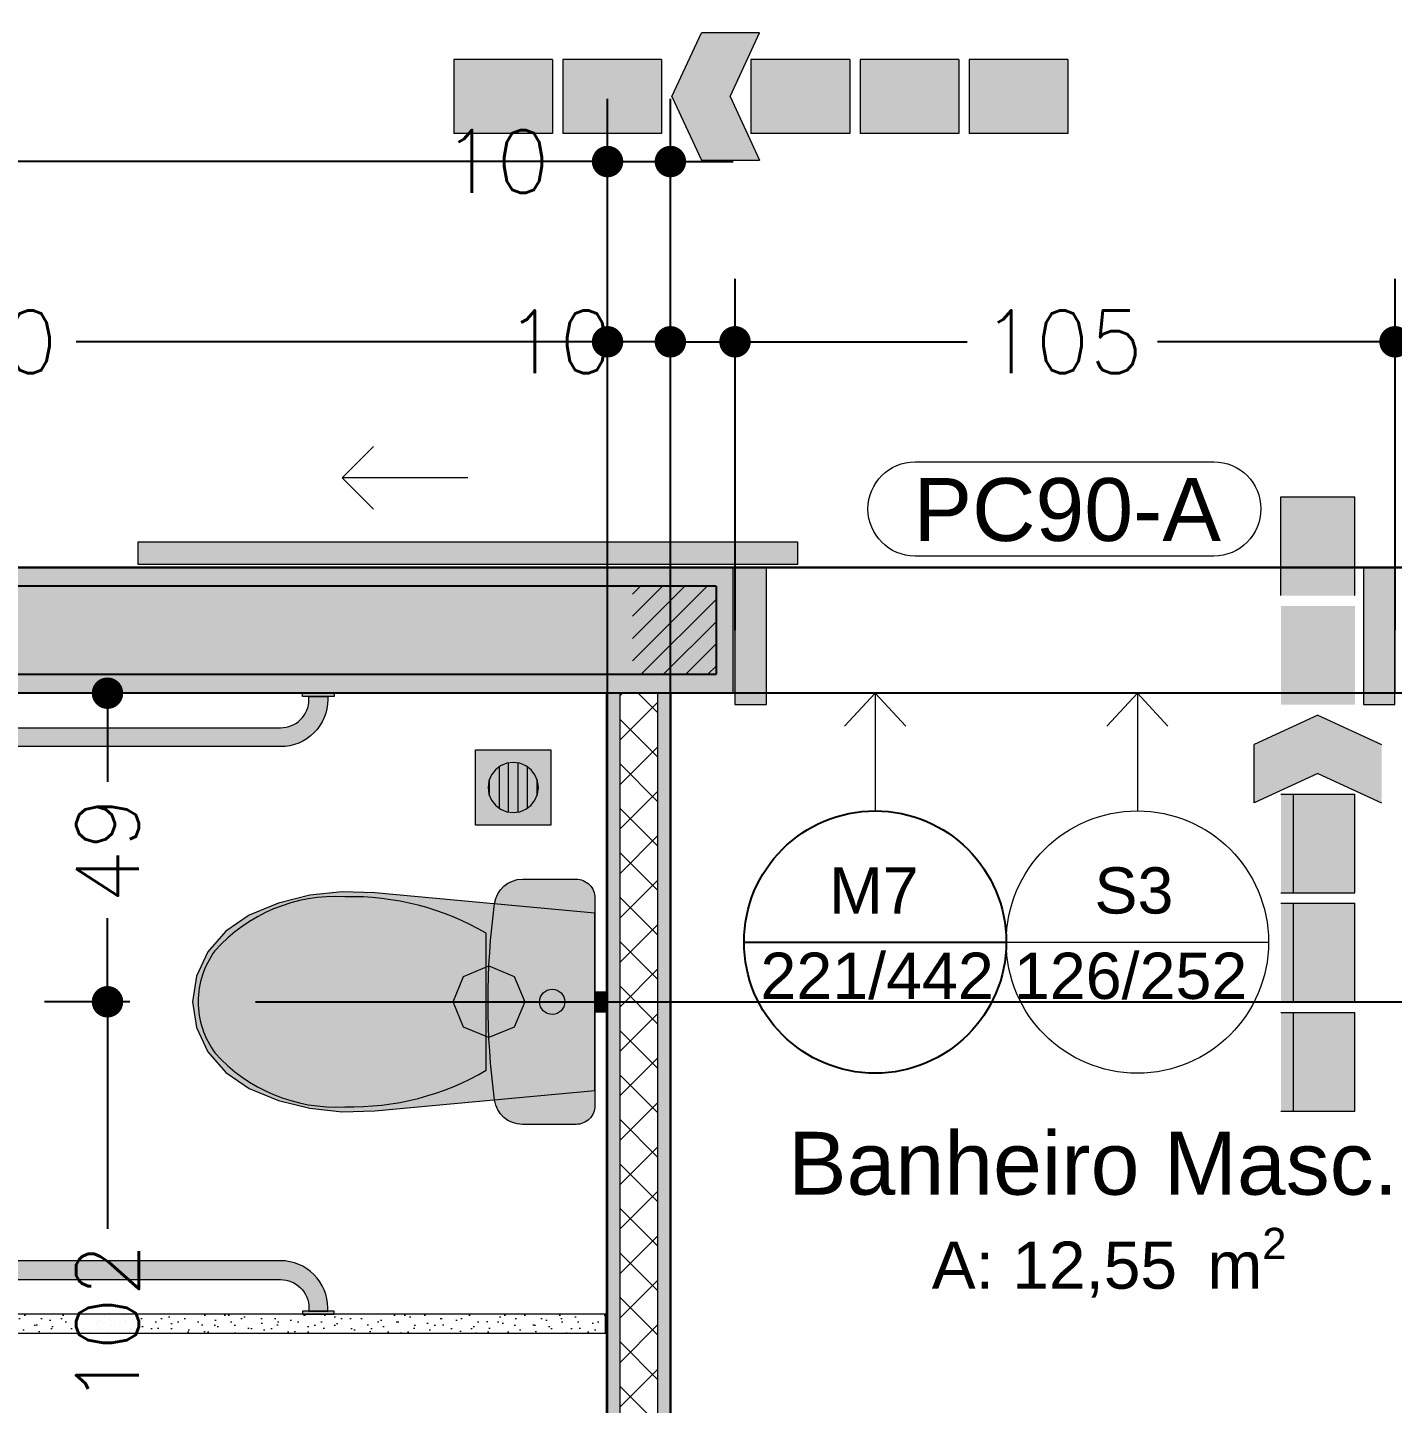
# Model space of a CAD drawing. Header units: metres. Extents: x -1783 to 21505, y -57 to 13660.
# Drawn here: x 13751.7 to 13968.9, y 10703.2 to 10922.1 of the extents above; entities that cross this region are included whole.
import ezdxf

# ---------------------------------------------------------------- set-up
doc = ezdxf.new("R2010")
doc.units = ezdxf.units.M
doc.header["$MEASUREMENT"] = 0
for name, color, linetype, lineweight in [('Bombeiro', 1, 'Continuous', 0), ('Concreto moldado in loco_Pilares.IFC Model_Caneta_No__241', 7, 'Continuous', 13), ('Concreto moldado in loco_Pilares.IFC Model_Caneta_No__4', 7, 'Continuous', 20), ('LOUCAS-METAIS.ARQ_Caneta_No__96', 252, 'Continuous', 0), ('Marcadores de Porta Archicad_Caneta_No__241', 7, 'Continuous', 13), ('Marcadores de Porta Archicad_Caneta_No__7', 7, 'Continuous', 13), ('PAREDE CONSTRUIR_Caneta_No__241', 7, 'Continuous', 13), ('PAREDE CONSTRUIR_Caneta_No__3', 7, 'Continuous', 25), ('PAREDE CONSTRUIR_Caneta_No__83', 84, 'Continuous', 0), ('PAREDE.ARQ_Caneta_No__1', 7, 'Continuous', 35), ('PAREDE.ARQ_Caneta_No__241', 7, 'Continuous', 13), ('Portas Archicad_Caneta_No__241', 7, 'Continuous', 13), ('Portas Archicad_Caneta_No__98', 7, 'Continuous', 0), ('RALO_Caneta_No__96', 252, 'Continuous', 0), ('Selos de Zona Archicad_Caneta_No__11', 7, 'Continuous', 5)]:
    doc.layers.add(name, color=color, linetype=linetype, lineweight=lineweight)
for name, color, linetype in [('colorida chamar atenção', 10, 'Continuous'), ('Concreto moldado in loco_Pilares.IFC Model', 7, 'Continuous'), ('cotas', 7, 'Continuous'), ('COTAS EXECUTIVO.EXEC', 7, 'Continuous'), ('Marcadores de Porta Archicad', 7, 'Continuous'), ('PAREDE CONSTRUIR', 7, 'Continuous'), ('Portas Archicad', 7, 'Continuous'), ('ZONA', 7, 'Continuous')]:
    doc.layers.add(name, color=color, linetype=linetype)
for name, color, linetype, lineweight, true_color in [('LOUCAS-METAIS.ARQ_Caneta_No__13', 7, 'Continuous', 0, 0xaaaaaa), ('LOUCAS-METAIS.ARQ_Caneta_No__18', 7, 'Continuous', 0, 0xdfdfdf), ('PAREDE.ARQ_Caneta_No__97', 7, 'Continuous', 5, 0x6b6b6b), ('Portas Archicad_Caneta_No__97', 7, 'Continuous', 5, 0x6b6b6b), ('RALO_Caneta_No__19', 7, 'Continuous', 0, 0xe9e9e9)]:
    doc.layers.add(name, color=color, linetype=linetype, lineweight=lineweight, true_color=true_color)
doc.styles.add('ARIAL', font='arial.ttf', dxfattribs={"height": 0.15})
doc.styles.add('GENERATED_STYLE_1', font='arial.ttf')
doc.styles.add('R80', font='romans.shx', dxfattribs={"height": 10})
doc.dimstyles.new('1-50', dxfattribs={"dimtxt": 10, "dimasz": 5, "dimexe": 10, "dimexo": 10, "dimgap": 3, "dimtad": 1, "dimdec": 1, "dimrnd": 1, "dimdsep": 46, "dimtxsty": 'R80', "dimblk": 'DOT', "dimcen": 0, "dimclrd": 252, "dimclre": 252, "dimclrt": 252, "dimadec": 0, "dimazin": 0, "dimtfac": 1, "dimtdec": 1, "dimtix": 1, "dimtmove": 2, "dimatfit": 3, "dimldrblk": 'DOT', "dimfxl": 1, "dimtolj": 1, "dimarcsym": 0})

# ---------------------------------------------------------------- blocks, each defined once
blk = doc.blocks.new('_Dot')
at = {"color": 0, "linetype": 'ByBlock', "lineweight": -2}
blk.add_line((-0.5, 0), (-1, 0), dxfattribs=at)
at = {"color": 0, "linetype": 'ByBlock', "const_width": 0.5}
blk.add_lwpolyline([(-0.25, 0, 1), (0.25, 0, 1)], format="xyb", close=True, dxfattribs=at)
blk = doc.blocks.new('*D7166')
at = {"layer": 'COTAS EXECUTIVO.EXEC', "color": 252, "lineweight": -2, "transparency": 16777216}
for p, q in [((13768.01, 10767.13), (13754.46, 10767.13)), ((13764.46, 10762.13), (13764.46, 10731.03)), ((13764.46, 10670.44), (13764.46, 10700.74)), ((13783.44, 10665.44), (13754.46, 10665.44))]:
    blk.add_line(p, q, dxfattribs=at)
at = {"layer": 'COTAS EXECUTIVO.EXEC', "color": 252, "lineweight": -2, "transparency": 16777216, "xscale": 5, "yscale": 5, "zscale": 5}
for p, rotation in [((13764.46, 10767.13), 90), ((13764.46, 10665.44), 270)]:
    blk.add_blockref('_Dot', p, dxfattribs=dict(at, rotation=rotation))
at = {"layer": 'COTAS EXECUTIVO.EXEC', "color": 252, "transparency": 16777216, "insert": (13764.46, 10715.88), "char_height": 10, "attachment_point": 5, "rotation": 90, "style": 'R80'}
blk.add_mtext('\\A1;102', dxfattribs=at)
blk = doc.blocks.new('*D7167')
at = {"layer": 'COTAS EXECUTIVO.EXEC', "color": 252, "lineweight": -2, "transparency": 16777216}
for p, q in [((14073.86, 10816.21), (13754.46, 10816.21)), ((13764.46, 10811.21), (13764.46, 10802.13)), ((13764.46, 10772.13), (13764.46, 10780.41)), ((13768.01, 10767.13), (13754.46, 10767.13))]:
    blk.add_line(p, q, dxfattribs=at)
at = {"layer": 'COTAS EXECUTIVO.EXEC', "color": 252, "lineweight": -2, "transparency": 16777216, "xscale": 5, "yscale": 5, "zscale": 5}
for p, rotation in [((13764.46, 10816.21), 90), ((13764.46, 10767.13), 270)]:
    blk.add_blockref('_Dot', p, dxfattribs=dict(at, rotation=rotation))
at = {"layer": 'COTAS EXECUTIVO.EXEC', "color": 252, "transparency": 16777216, "insert": (13764.46, 10791.27), "char_height": 10, "attachment_point": 5, "rotation": 90, "style": 'R80'}
blk.add_mtext('\\A1;49', dxfattribs=at)
blk = doc.blocks.new('*D7171')
at = {"layer": 'COTAS EXECUTIVO.EXEC', "color": 252, "lineweight": -2, "transparency": 16777216}
for p, q in [((13788.01, 10767.13), (14097.6, 10767.13)), ((14087.6, 10762.13), (14087.6, 10731.03)), ((14087.6, 10670.44), (14087.6, 10700.74)), ((13803.44, 10665.44), (14097.6, 10665.44))]:
    blk.add_line(p, q, dxfattribs=at)
at = {"layer": 'COTAS EXECUTIVO.EXEC', "color": 252, "lineweight": -2, "transparency": 16777216, "xscale": 5, "yscale": 5, "zscale": 5}
for p, rotation in [((14087.6, 10767.13), 90), ((14087.6, 10665.44), 270)]:
    blk.add_blockref('_Dot', p, dxfattribs=dict(at, rotation=rotation))
at = {"layer": 'COTAS EXECUTIVO.EXEC', "color": 252, "transparency": 16777216, "insert": (14087.6, 10715.88), "char_height": 10, "attachment_point": 5, "rotation": 90, "style": 'R80'}
blk.add_mtext('\\A1;102', dxfattribs=at)
blk = doc.blocks.new('*D7172')
at = {"layer": 'COTAS EXECUTIVO.EXEC', "color": 252, "lineweight": -2, "transparency": 16777216}
for p, q in [((14093.86, 10816.21), (14097.6, 10816.21)), ((14087.6, 10811.21), (14087.6, 10802.13)), ((14087.6, 10772.13), (14087.6, 10780.41)), ((13788.01, 10767.13), (14097.6, 10767.13))]:
    blk.add_line(p, q, dxfattribs=at)
at = {"layer": 'COTAS EXECUTIVO.EXEC', "color": 252, "lineweight": -2, "transparency": 16777216, "xscale": 5, "yscale": 5, "zscale": 5}
for p, rotation in [((14087.6, 10816.21), 90), ((14087.6, 10767.13), 270)]:
    blk.add_blockref('_Dot', p, dxfattribs=dict(at, rotation=rotation))
at = {"layer": 'COTAS EXECUTIVO.EXEC', "color": 252, "transparency": 16777216, "insert": (14087.6, 10791.27), "char_height": 10, "attachment_point": 5, "rotation": 90, "style": 'R80'}
blk.add_mtext('\\A1;49', dxfattribs=at)
blk = doc.blocks.new('*D7205')
at = {"layer": 'COTAS EXECUTIVO.EXEC', "color": 252, "lineweight": -2, "transparency": 16777216}
for p, q in [((14073.86, 10816.21), (13105.31, 10816.21)), ((13115.31, 10811.21), (13115.31, 10615.82)), ((13115.31, 10416.21), (13115.31, 10584.11)), ((13538.84, 10411.21), (13105.31, 10411.21))]:
    blk.add_line(p, q, dxfattribs=at)
at = {"layer": 'COTAS EXECUTIVO.EXEC', "color": 252, "lineweight": -2, "transparency": 16777216, "xscale": 5, "yscale": 5, "zscale": 5}
for p, rotation in [((13115.31, 10816.21), 90), ((13115.31, 10411.21), 270)]:
    blk.add_blockref('_Dot', p, dxfattribs=dict(at, rotation=rotation))
at = {"layer": 'COTAS EXECUTIVO.EXEC', "color": 252, "transparency": 16777216, "insert": (13115.31, 10599.97), "char_height": 10, "attachment_point": 5, "rotation": 90, "style": 'R80'}
blk.add_mtext('\\A1;405', dxfattribs=at)
blk = doc.blocks.new('*D7206')
at = {"layer": 'COTAS EXECUTIVO.EXEC', "color": 252, "lineweight": -2, "transparency": 16777216}
for p, q in [((14083.86, 10836.21), (13105.48, 10836.21)), ((13115.48, 10821.21), (13115.48, 10831.21)), ((14073.86, 10816.21), (13105.48, 10816.21))]:
    blk.add_line(p, q, dxfattribs=at)
at = {"layer": 'COTAS EXECUTIVO.EXEC', "color": 252, "lineweight": -2, "transparency": 16777216, "xscale": 5, "yscale": 5, "zscale": 5}
for p, rotation in [((13115.48, 10836.21), 90), ((13115.48, 10816.21), 270)]:
    blk.add_blockref('_Dot', p, dxfattribs=dict(at, rotation=rotation))
at = {"layer": 'COTAS EXECUTIVO.EXEC', "color": 252, "transparency": 16777216, "insert": (13115.31, 10801.22), "char_height": 10, "attachment_point": 5, "rotation": 90, "style": 'R80'}
blk.add_mtext('\\A1;20', dxfattribs=at)
blk = doc.blocks.new('*D7207')
at = {"layer": 'COTAS EXECUTIVO.EXEC', "color": 252, "lineweight": -2, "transparency": 16777216}
for p, q in [((14083.86, 10986.11), (13105.31, 10986.11)), ((13115.31, 10981.11), (13115.31, 10912.56)), ((13115.31, 10841.21), (13115.31, 10882.27)), ((14083.86, 10836.21), (13105.31, 10836.21))]:
    blk.add_line(p, q, dxfattribs=at)
at = {"layer": 'COTAS EXECUTIVO.EXEC', "color": 252, "lineweight": -2, "transparency": 16777216, "xscale": 5, "yscale": 5, "zscale": 5}
for p, rotation in [((13115.31, 10986.11), 90), ((13115.31, 10836.21), 270)]:
    blk.add_blockref('_Dot', p, dxfattribs=dict(at, rotation=rotation))
at = {"layer": 'COTAS EXECUTIVO.EXEC', "color": 252, "transparency": 16777216, "insert": (13115.31, 10897.42), "char_height": 10, "attachment_point": 5, "rotation": 90, "style": 'R80'}
blk.add_mtext('\\A1;150', dxfattribs=at)
blk = doc.blocks.new('*D7317')
at = {"layer": 'COTAS EXECUTIVO.EXEC', "color": 252, "lineweight": -2, "transparency": 16777216}
for p, q in [((14093.86, 10816.21), (14275.71, 10816.21)), ((14265.71, 10811.21), (14265.71, 10615.82)), ((14265.71, 10416.21), (14265.71, 10584.11)), ((13558.84, 10411.21), (14275.71, 10411.21))]:
    blk.add_line(p, q, dxfattribs=at)
at = {"layer": 'COTAS EXECUTIVO.EXEC', "color": 252, "lineweight": -2, "transparency": 16777216, "xscale": 5, "yscale": 5, "zscale": 5}
for p, rotation in [((14265.71, 10816.21), 90), ((14265.71, 10411.21), 270)]:
    blk.add_blockref('_Dot', p, dxfattribs=dict(at, rotation=rotation))
at = {"layer": 'COTAS EXECUTIVO.EXEC', "color": 252, "transparency": 16777216, "insert": (14265.71, 10599.97), "char_height": 10, "attachment_point": 5, "rotation": 90, "style": 'R80'}
blk.add_mtext('\\A1;405', dxfattribs=at)
blk = doc.blocks.new('*D7393')
at = {"layer": 'COTAS EXECUTIVO.EXEC', "color": 252, "lineweight": -2, "transparency": 16777216}
for p, q in [((13644.08, 10826.21), (13644.08, 10882.1)), ((13844.01, 10623.71), (13844.01, 10882.1)), ((13649.08, 10872.1), (13727.79, 10872.1)), ((13839.01, 10872.1), (13759.5, 10872.1))]:
    blk.add_line(p, q, dxfattribs=at)
at = {"layer": 'COTAS EXECUTIVO.EXEC', "color": 252, "lineweight": -2, "transparency": 16777216, "xscale": 5, "yscale": 5, "zscale": 5, "rotation": 180}
blk.add_blockref('_Dot', (13644.08, 10872.1), dxfattribs=at)
at = {"layer": 'COTAS EXECUTIVO.EXEC', "color": 252, "lineweight": -2, "transparency": 16777216, "xscale": 5, "yscale": 5, "zscale": 5}
blk.add_blockref('_Dot', (13844.01, 10872.1), dxfattribs=at)
at = {"layer": 'COTAS EXECUTIVO.EXEC', "color": 252, "transparency": 16777216, "insert": (13743.64, 10872.1), "char_height": 10, "attachment_point": 5, "style": 'R80'}
blk.add_mtext('\\A1;200', dxfattribs=at)
blk = doc.blocks.new('*D7506')
at = {"layer": 'COTAS EXECUTIVO.EXEC', "color": 252, "lineweight": -2, "transparency": 16777216}
for p, q in [((13854.01, 10826.21), (13854.01, 10882.1)), ((13864.29, 10826.21), (13864.29, 10882.1)), ((13849.01, 10872.1), (13844.01, 10872.1)), ((13854.01, 10872.1), (13864.29, 10872.1)), ((13869.29, 10872.1), (13874.29, 10872.1))]:
    blk.add_line(p, q, dxfattribs=at)
at = {"layer": 'COTAS EXECUTIVO.EXEC', "color": 252, "lineweight": -2, "transparency": 16777216, "xscale": 5, "yscale": 5, "zscale": 5}
blk.add_blockref('_Dot', (13854.01, 10872.1), dxfattribs=at)
at = {"layer": 'COTAS EXECUTIVO.EXEC', "color": 252, "lineweight": -2, "transparency": 16777216, "xscale": 5, "yscale": 5, "zscale": 5, "rotation": 180}
blk.add_blockref('_Dot', (13864.29, 10872.1), dxfattribs=at)
at = {"layer": 'COTAS EXECUTIVO.EXEC', "color": 252, "transparency": 16777216, "insert": (13836.29, 10872.1), "char_height": 10, "attachment_point": 5, "style": 'R80'}
blk.add_mtext('\\A1;10', dxfattribs=at)
blk = doc.blocks.new('*D7507')
at = {"layer": 'COTAS EXECUTIVO.EXEC', "color": 252, "lineweight": -2, "transparency": 16777216}
for p, q in [((13864.29, 10826.21), (13864.29, 10882.1)), ((13969.29, 10826.21), (13969.29, 10882.1)), ((13869.29, 10872.1), (13901.24, 10872.1)), ((13964.29, 10872.1), (13931.53, 10872.1))]:
    blk.add_line(p, q, dxfattribs=at)
at = {"layer": 'COTAS EXECUTIVO.EXEC', "color": 252, "lineweight": -2, "transparency": 16777216, "xscale": 5, "yscale": 5, "zscale": 5, "rotation": 180}
blk.add_blockref('_Dot', (13864.29, 10872.1), dxfattribs=at)
at = {"layer": 'COTAS EXECUTIVO.EXEC', "color": 252, "lineweight": -2, "transparency": 16777216, "xscale": 5, "yscale": 5, "zscale": 5}
blk.add_blockref('_Dot', (13969.29, 10872.1), dxfattribs=at)
at = {"layer": 'COTAS EXECUTIVO.EXEC', "color": 252, "transparency": 16777216, "insert": (13916.39, 10872.1), "char_height": 10, "attachment_point": 5, "style": 'R80'}
blk.add_mtext('\\A1;105', dxfattribs=at)
blk = doc.blocks.new('*D7508')
at = {"layer": 'COTAS EXECUTIVO.EXEC', "color": 252, "lineweight": -2, "transparency": 16777216}
for p, q in [((13969.29, 10826.21), (13969.29, 10882.1)), ((14008.88, 10846.16), (14008.88, 10882.1)), ((13974.29, 10872.1), (13977.59, 10872.1)), ((14003.88, 10872.1), (13999.78, 10872.1))]:
    blk.add_line(p, q, dxfattribs=at)
at = {"layer": 'COTAS EXECUTIVO.EXEC', "color": 252, "lineweight": -2, "transparency": 16777216, "xscale": 5, "yscale": 5, "zscale": 5, "rotation": 180}
blk.add_blockref('_Dot', (13969.29, 10872.1), dxfattribs=at)
at = {"layer": 'COTAS EXECUTIVO.EXEC', "color": 252, "lineweight": -2, "transparency": 16777216, "xscale": 5, "yscale": 5, "zscale": 5}
blk.add_blockref('_Dot', (14008.88, 10872.1), dxfattribs=at)
at = {"layer": 'COTAS EXECUTIVO.EXEC', "color": 252, "transparency": 16777216, "insert": (13988.68, 10872.1), "char_height": 10, "attachment_point": 5, "style": 'R80'}
blk.add_mtext('\\A1;40', dxfattribs=at)
blk = doc.blocks.new('*D7514')
at = {"layer": 'COTAS EXECUTIVO.EXEC', "color": 252, "lineweight": -2, "transparency": 16777216}
for p, q in [((13534.08, 10623.71), (13534.08, 10910.77)), ((13844.01, 10623.71), (13844.01, 10910.77)), ((13539.08, 10900.77), (13659.44, 10900.77)), ((13839.01, 10900.77), (13691.15, 10900.77))]:
    blk.add_line(p, q, dxfattribs=at)
at = {"layer": 'COTAS EXECUTIVO.EXEC', "color": 252, "lineweight": -2, "transparency": 16777216, "xscale": 5, "yscale": 5, "zscale": 5, "rotation": 180}
blk.add_blockref('_Dot', (13534.08, 10900.77), dxfattribs=at)
at = {"layer": 'COTAS EXECUTIVO.EXEC', "color": 252, "lineweight": -2, "transparency": 16777216, "xscale": 5, "yscale": 5, "zscale": 5}
blk.add_blockref('_Dot', (13844.01, 10900.77), dxfattribs=at)
at = {"layer": 'COTAS EXECUTIVO.EXEC', "color": 252, "transparency": 16777216, "insert": (13675.3, 10900.77), "char_height": 10, "attachment_point": 5, "style": 'R80'}
blk.add_mtext('\\A1;310', dxfattribs=at)
blk = doc.blocks.new('*D7515')
at = {"layer": 'COTAS EXECUTIVO.EXEC', "color": 252, "lineweight": -2, "transparency": 16777216}
for p, q in [((13844.01, 10623.71), (13844.01, 10910.77)), ((13854.01, 10623.71), (13854.01, 10910.77)), ((13839.01, 10900.77), (13834.01, 10900.77)), ((13844.01, 10900.77), (13854.01, 10900.77)), ((13859.01, 10900.77), (13864.01, 10900.77))]:
    blk.add_line(p, q, dxfattribs=at)
at = {"layer": 'COTAS EXECUTIVO.EXEC', "color": 252, "lineweight": -2, "transparency": 16777216, "xscale": 5, "yscale": 5, "zscale": 5}
blk.add_blockref('_Dot', (13844.01, 10900.77), dxfattribs=at)
at = {"layer": 'COTAS EXECUTIVO.EXEC', "color": 252, "lineweight": -2, "transparency": 16777216, "xscale": 5, "yscale": 5, "zscale": 5, "rotation": 180}
blk.add_blockref('_Dot', (13854.01, 10900.77), dxfattribs=at)
at = {"layer": 'COTAS EXECUTIVO.EXEC', "color": 252, "transparency": 16777216, "insert": (13826.29, 10900.77), "char_height": 10, "attachment_point": 5, "style": 'R80'}
blk.add_mtext('\\A1;10', dxfattribs=at)
blk = doc.blocks.new('PLACA M7')
at = {"layer": 'colorida chamar atenção'}
blk.add_line((-25240.17, -8600.48), (-25198.45, -8600.48), dxfattribs=at)
blk.add_circle((-25219.31, -8600.48), 20.86, dxfattribs=at)
at = {"layer": 'colorida chamar atenção', "style": 'ARIAL'}
for s, p in [('  M7', (-25232.35, -8595.95)), ('221/442', (-25237.55, -8609.52))]:
    blk.add_text(s, height=7.352, dxfattribs=at).set_placement(p)
blk = doc.blocks.new('Banheiro Masc._9_1_6', base_point=(-46.6144, -53.362))
at = {"layer": 'Selos de Zona Archicad_Caneta_No__11', "color": 7, "lineweight": 5, "attachment_point": 2, "style": 'GENERATED_STYLE_1'}
for s, insert, char_height in [('\\A1;\\pt0,0.55;Banheiro Masc.{\\H0.66x;\\S^  ;\\S^  ;}', (-46.6144, -53.2482), 0.1), ('\\A1;\\pt0,0.55;A: 12,55{\\H0.66x;\\S^  ;} m{\\H0.66x;\\S2^  ;}', (-46.6144, -53.4009), 0.075)]:
    blk.add_mtext(s, dxfattribs=dict(at, insert=insert, char_height=char_height))
blk = doc.blocks.new('Exterior Sliding Door 26_2')
at = {"layer": 'Portas Archicad', "linetype": 'Continuous', "lineweight": 0, "true_color": 0xffffff}
for points in [[(0.425, 0.04), (0.425, 0.005), (1.475, 0.005), (1.475, 0.04)], [(-0.475, 0), (-0.525, 0), (-0.525, -0.2), (-0.475, -0.2)], [(0.525, 0), (0.475, 0), (0.475, -0.2), (0.525, -0.2)], [(-0.475, -0.218), (-0.475, -0.2), (-0.525, -0.2), (-0.525, -0.218)], [(0.475, -0.2), (0.475, -0.218), (0.525, -0.218), (0.525, -0.2)]]:
    blk.add_hatch(color=7, dxfattribs=at).paths.add_polyline_path(points)
at = {"layer": 'Portas Archicad_Caneta_No__241', "color": 7, "linetype": 'Continuous', "lineweight": 13}
for p, q in [((-0.525, 0), (-0.525, -0.03)), ((-0.525, 0), (-0.525, -0.03)), ((-0.525, 0), (-0.525, -0.03)), ((-0.525, 0), (-0.525, -0.03)), ((0.525, 0), (0.525, -0.03)), ((0.525, 0), (0.525, -0.03)), ((0.525, 0), (0.525, -0.03)), ((0.525, 0), (0.525, -0.03)), ((-0.525, -0.03), (-0.525, -0.17)), ((-0.525, -0.03), (-0.525, -0.17)), ((-0.525, -0.03), (-0.525, -0.17)), ((-0.525, -0.03), (-0.525, -0.17)), ((0.525, -0.03), (0.525, -0.17)), ((0.525, -0.03), (0.525, -0.17)), ((0.525, -0.03), (0.525, -0.17)), ((0.525, -0.03), (0.525, -0.17)), ((-0.525, -0.17), (-0.525, -0.2)), ((-0.525, -0.17), (-0.525, -0.2)), ((0.525, -0.17), (0.525, -0.2)), ((0.525, -0.17), (0.525, -0.2))]:
    blk.add_line(p, q, dxfattribs=at)
at = {"layer": 'Portas Archicad_Caneta_No__97', "color": 251, "linetype": 'Continuous', "lineweight": 5, "true_color": 0x6b6b6b}
for p, q in [((1.15, 0.1425), (1.1, 0.1925)), ((0.95, 0.1425), (1.15, 0.1425)), ((1.15, 0.1425), (1.1, 0.0925)), ((-0.525, 0), (0.525, 0)), ((-0.525, -0.2), (0.525, -0.2))]:
    blk.add_line(p, q, dxfattribs=at)
at = {"layer": 'Portas Archicad_Caneta_No__98', "color": 7, "linetype": 'Continuous', "lineweight": 0}
for p, q in [((0.425, 0.04), (1.475, 0.04)), ((0.425, 0.005), (0.425, 0.04)), ((1.475, 0.04), (1.475, 0.005)), ((-0.525, -0.2), (-0.525, 0)), ((-0.525, 0), (-0.475, 0)), ((-0.475, 0), (-0.475, -0.2)), ((1.475, 0.005), (0.425, 0.005)), ((0.475, -0.2), (0.475, 0)), ((0.475, 0), (0.525, 0)), ((0.525, 0), (0.525, -0.2)), ((-0.475, -0.2), (-0.525, -0.2)), ((-0.525, -0.218), (-0.525, -0.2)), ((-0.525, -0.2), (-0.475, -0.2)), ((-0.475, -0.218), (-0.525, -0.218)), ((-0.475, -0.2), (-0.475, -0.218)), ((0.525, -0.2), (0.475, -0.2)), ((0.475, -0.2), (0.525, -0.2)), ((0.475, -0.218), (0.475, -0.2)), ((0.525, -0.218), (0.475, -0.218)), ((0.525, -0.2), (0.525, -0.218))]:
    blk.add_line(p, q, dxfattribs=at)
blk = doc.blocks.new('WC Disabled 26')
at = {"layer": 'LOUCAS-METAIS.ARQ_Caneta_No__18', "linetype": 'Continuous', "lineweight": 0, "true_color": 0xdfdfdf}
for points in [[(-0.0113, -0.02), (0, -0.02), (0, 0), (-0.0113, 0)], [(0, -0.02), (0.0113, -0.02), (0.0113, 0), (0, 0)], [(0.0113, -0.02), (0.016, -0.02), (0.016, 0), (0.0113, 0)], [(0.165, -0.02), (-0.165, -0.02, 0.414214), (-0.195, -0.05), (-0.195, -0.1354, 0.375967), (-0.1562, -0.1797, 0.066259), (0.1562, -0.1797, 0.375967), (0.195, -0.1354), (0.195, -0.05, 0.414214)], [(-0.1694, -0.4734), (-0.157, -0.5232), (-0.138, -0.5701), (-0.1124, -0.6073), (-0.0794, -0.6358), (-0.041, -0.6538), (0, -0.66), (0.041, -0.6538), (0.0794, -0.6358), (0.1124, -0.6073), (0.138, -0.5701), (0.157, -0.5232), (0.1694, -0.4734), (0.1749, -0.4221), (0.1733, -0.3704), (0.141, -0.02), (-0.141, -0.02), (-0.1733, -0.3704), (-0.1749, -0.4221)], [(-0.016, -0.02), (-0.0113, -0.02), (-0.0113, 0), (-0.016, 0)]]:
    blk.add_hatch(color=254, dxfattribs=at).paths.add_polyline_path(points)
at = {"layer": 'LOUCAS-METAIS.ARQ_Caneta_No__13', "color": 253, "linetype": 'Continuous', "lineweight": 0, "true_color": 0xaaaaaa}
for p, q in [((-0.0113, 0), (0, 0)), ((0, 0), (0.0113, 0)), ((0.0113, 0), (0.016, 0)), ((0.016, -0.02), (0.016, 0)), ((-0.016, 0), (-0.0113, 0)), ((-0.016, -0.02), (-0.016, 0)), ((-0.016, -0.02), (-0.0113, -0.02)), ((-0.0113, -0.02), (0, -0.02)), ((0, -0.02), (0.0113, -0.02)), ((0.0113, -0.02), (0.016, -0.02)), ((-0.057, -0.1887), (-0.0403, -0.1484)), ((-0.0403, -0.1484), (0, -0.1317)), ((0, -0.1317), (0.0403, -0.1484)), ((0.0403, -0.1484), (0.057, -0.1887)), ((0, -0.193), (-0.1089, -0.193)), ((-0.0403, -0.229), (-0.057, -0.1887)), ((0.1089, -0.193), (0, -0.193)), ((0.057, -0.1887), (0.0403, -0.229)), ((0, -0.2457), (-0.0403, -0.229)), ((0.0403, -0.229), (0, -0.2457))]:
    blk.add_line(p, q, dxfattribs=at)
at = {"layer": 'LOUCAS-METAIS.ARQ_Caneta_No__13', "color": 253, "linetype": 'Continuous', "lineweight": 0, "true_color": 0xaaaaaa, "flags": 128}
blk.add_lwpolyline([(0.165, -0.02, -0.414214), (0.195, -0.05), (0.195, -0.1354, -0.375967), (0.1562, -0.1797, -0.066259), (-0.1562, -0.1797, -0.375967), (-0.195, -0.1354), (-0.195, -0.05, -0.414214), (-0.165, -0.02)], format="xyb", close=True, dxfattribs=at)
blk.add_lwpolyline([(-0.1694, -0.4734), (-0.157, -0.5232), (-0.138, -0.5701), (-0.1124, -0.6073), (-0.0794, -0.6358), (-0.041, -0.6538), (0, -0.66), (0.041, -0.6538), (0.0794, -0.6358), (0.1124, -0.6073), (0.138, -0.5701), (0.157, -0.5232), (0.1694, -0.4734), (0.1749, -0.4221), (0.1733, -0.3704), (0.141, -0.02), (-0.141, -0.02), (-0.1733, -0.3704), (-0.1749, -0.4221)], close=True, dxfattribs=at)
at = {"layer": 'LOUCAS-METAIS.ARQ_Caneta_No__13', "color": 253, "linetype": 'Continuous', "lineweight": 0, "true_color": 0xaaaaaa}
blk.add_circle((0, -0.088), 0.02, dxfattribs=at)
for centre, major_axis, start_param, end_param in [((0.2581, -0.4079), (0, 0.4255), 1.041392, 1.594412), ((-0.2581, -0.4079), (0, 0.4255), 4.688771, 5.241791), ((0.0895, -0.4323), (0, 0.2571), 1.515065, 2.415654), ((-0.0895, -0.4323), (0, 0.2571), 3.867528, 4.768116), ((0.0008, -0.5128), (0, 0.1386), 2.509088, 3.135732), ((-0.0008, -0.5128), (0, 0.1386), 3.147454, 3.774097)]:
    blk.add_ellipse(centre, major_axis=major_axis, ratio=0.999377, start_param=start_param, end_param=end_param, dxfattribs=at)
blk = doc.blocks.new('Rectangular Floor Drain 26')
at = {"layer": 'RALO_Caneta_No__19', "linetype": 'Continuous', "lineweight": 0, "true_color": 0xe9e9e9}
h = blk.add_hatch(color=254, dxfattribs=at)
h.paths.add_polyline_path([(-0.06, 0.06), (-0.06, -0.06), (0.06, -0.06), (0.06, 0.06)])
h.paths.add_polyline_path([(0.04, 0), (0.0386, -0.0104), (0.0346, -0.02), (0.0283, -0.0283), (0.02, -0.0346), (0.0104, -0.0386), (0, -0.04), (-0.0104, -0.0386), (-0.02, -0.0346), (-0.0283, -0.0283), (-0.0346, -0.02), (-0.0386, -0.0104), (-0.04, 0), (-0.0386, 0.0104), (-0.0346, 0.02), (-0.0283, 0.0283), (-0.02, 0.0346), (-0.0104, 0.0386), (0, 0.04), (0.0104, 0.0386), (0.02, 0.0346), (0.0283, 0.0283), (0.0346, 0.02), (0.0386, 0.0104)], flags=0)
for points in [[(-0.0386, 0.0104), (-0.039, 0.0075), (0.039, 0.0075), (0.0386, 0.0104), (0.0346, 0.02), (0.0327, 0.0225), (-0.0327, 0.0225), (-0.0346, 0.02)], [(-0.0283, 0.0283), (-0.0327, 0.0225), (0.0327, 0.0225), (0.0283, 0.0283), (0.02, 0.0346), (0.0131, 0.0375), (-0.0131, 0.0375), (-0.02, 0.0346)], [(-0.0131, 0.0375), (0.0131, 0.0375), (0.0104, 0.0386), (0, 0.04), (-0.0104, 0.0386)], [(-0.039, 0.0075), (-0.04, 0), (-0.039, -0.0075), (0.039, -0.0075), (0.04, 0), (0.039, 0.0075)], [(-0.039, -0.0075), (-0.0386, -0.0104), (-0.0346, -0.02), (-0.0327, -0.0225), (0.0327, -0.0225), (0.0346, -0.02), (0.0386, -0.0104), (0.039, -0.0075)], [(-0.0327, -0.0225), (-0.0283, -0.0283), (-0.02, -0.0346), (-0.0131, -0.0375), (0.0131, -0.0375), (0.02, -0.0346), (0.0283, -0.0283), (0.0327, -0.0225)], [(0.0131, -0.0375), (-0.0131, -0.0375), (-0.0104, -0.0386), (0, -0.04), (0.0104, -0.0386)]]:
    blk.add_hatch(color=254, dxfattribs=at).paths.add_polyline_path(points)
at = {"layer": 'RALO_Caneta_No__96', "color": 252, "linetype": 'Continuous', "lineweight": 0}
for p, q in [((-0.06, 0.06), (-0.06, -0.06)), ((0.06, 0.06), (-0.06, 0.06)), ((0.06, -0.06), (0.06, 0.06)), ((-0.0346, 0.02), (-0.0283, 0.0283)), ((-0.0327, 0.0225), (0.0327, 0.0225)), ((-0.0283, 0.0283), (-0.02, 0.0346)), ((-0.02, 0.0346), (-0.0104, 0.0386)), ((0.0131, 0.0375), (-0.0131, 0.0375)), ((-0.0104, 0.0386), (0, 0.04)), ((0, 0.04), (0.0104, 0.0386)), ((0.0104, 0.0386), (0.02, 0.0346)), ((0.02, 0.0346), (0.0283, 0.0283)), ((0.0283, 0.0283), (0.0346, 0.02)), ((-0.04, 0), (-0.0386, 0.0104)), ((-0.0386, -0.0104), (-0.04, 0)), ((0.039, 0.0075), (-0.039, 0.0075)), ((-0.0386, 0.0104), (-0.0346, 0.02)), ((0.0346, 0.02), (0.0386, 0.0104)), ((0.0386, 0.0104), (0.04, 0)), ((0.04, 0), (0.0386, -0.0104)), ((-0.039, -0.0075), (0.039, -0.0075)), ((-0.0346, -0.02), (-0.0386, -0.0104)), ((-0.0283, -0.0283), (-0.0346, -0.02)), ((0.0346, -0.02), (0.0283, -0.0283)), ((0.0386, -0.0104), (0.0346, -0.02)), ((0.0327, -0.0225), (-0.0327, -0.0225)), ((-0.02, -0.0346), (-0.0283, -0.0283)), ((-0.0104, -0.0386), (-0.02, -0.0346)), ((-0.0131, -0.0375), (0.0131, -0.0375)), ((0, -0.04), (-0.0104, -0.0386)), ((0.0104, -0.0386), (0, -0.04)), ((0.02, -0.0346), (0.0104, -0.0386)), ((0.0283, -0.0283), (0.02, -0.0346)), ((-0.06, -0.06), (0.06, -0.06))]:
    blk.add_line(p, q, dxfattribs=at)
blk = doc.blocks.new('Grab Bar 26_4')
at = {"layer": 'LOUCAS-METAIS.ARQ_Caneta_No__18', "linetype": 'Continuous', "lineweight": 0, "true_color": 0xdfdfdf}
for points in [[(-0.375, 0), (-0.375, -0.005), (-0.325, -0.005), (-0.325, 0)], [(0.325, 0), (0.325, -0.005), (0.375, -0.005), (0.375, 0)], [(-0.365, -0.005), (-0.365, -0.01, 0.414214), (-0.29, -0.085), (0.29, -0.085, 0.414214), (0.365, -0.01), (0.365, -0.005), (0.335, -0.005), (0.335, -0.01, -0.414214), (0.29, -0.055), (-0.29, -0.055, -0.414214), (-0.335, -0.01), (-0.335, -0.005)]]:
    blk.add_hatch(color=254, dxfattribs=at).paths.add_polyline_path(points)
at = {"layer": 'LOUCAS-METAIS.ARQ_Caneta_No__96', "color": 252, "linetype": 'Continuous', "lineweight": 0, "flags": 128}
for points in [[(-0.375, 0), (-0.375, -0.005), (-0.325, -0.005), (-0.325, 0)], [(0.325, 0), (0.325, -0.005), (0.375, -0.005), (0.375, 0)]]:
    blk.add_lwpolyline(points, close=True, dxfattribs=at)
blk.add_lwpolyline([(-0.365, -0.005), (-0.365, -0.01, 0.414214), (-0.29, -0.085), (0.29, -0.085, 0.414214), (0.365, -0.01), (0.365, -0.005), (0.335, -0.005), (0.335, -0.01, -0.414214), (0.29, -0.055), (-0.29, -0.055, -0.414214), (-0.335, -0.01), (-0.335, -0.005)], format="xyb", close=True, dxfattribs=at)
blk = doc.blocks.new('D Marker 26_9')
at = {"layer": 'Marcadores de Porta Archicad_Caneta_No__241', "color": 7, "linetype": 'Continuous', "lineweight": 13, "flags": 128}
blk.add_lwpolyline([(0.2384, -0.3681), (-0.2366, -0.3681, -1), (-0.2366, -0.2181), (0.2384, -0.2181, -1)], format="xyb", close=True, dxfattribs=at)
at = {"layer": 'Marcadores de Porta Archicad_Caneta_No__7', "color": 7, "lineweight": 13, "insert": (0.241, -0.2407), "char_height": 0.1, "attachment_point": 7, "rotation": 180, "style": 'GENERATED_STYLE_1'}
blk.add_mtext('\\A1;\\pt0;PC90-A', dxfattribs=at)

msp = doc.modelspace()

# ---------------------------------------------------------------- hatches: boundary and pattern name
at = {"layer": 'Bombeiro'}
h = msp.add_hatch(color=256, dxfattribs=at)
h.paths.add_polyline_path([(13819.543, 10916.999), (13819.543, 10905.224), (13835.251, 10905.224), (13835.251, 10916.999)])
h.paths.add_polyline_path([(13836.904, 10916.999), (13836.904, 10905.224), (13852.613, 10905.224), (13852.613, 10916.999)])
h.paths.add_polyline_path([(13863.526, 10911.112), (13868.213, 10921.234), (13858.953, 10921.234), (13854.266, 10911.112), (13858.953, 10900.99), (13868.213, 10900.99)])
h.paths.add_polyline_path([(13866.833, 10905.224), (13882.541, 10905.224), (13882.541, 10916.999), (13866.833, 10916.999)])
h.paths.add_polyline_path([(13884.194, 10916.999), (13884.194, 10905.224), (13899.903, 10905.224), (13899.903, 10916.999)])
h.paths.add_polyline_path([(13901.556, 10905.224), (13917.264, 10905.224), (13917.264, 10916.999), (13901.556, 10916.999)])
h = msp.add_hatch(color=256, dxfattribs=at)
h.paths.add_polyline_path([(13951.137, 10847.444), (13962.912, 10847.444), (13962.912, 10831.736), (13951.137, 10831.736)])
h.paths.add_polyline_path([(13951.137, 10830.082), (13962.912, 10830.082), (13962.912, 10814.374), (13951.137, 10814.374)])
h.paths.add_polyline_path([(13957.024, 10803.461), (13946.902, 10798.774), (13946.902, 10808.034), (13957.024, 10812.721), (13967.147, 10808.034), (13967.147, 10798.774)])
h.paths.add_polyline_path([(13962.912, 10800.154), (13962.912, 10784.446), (13951.137, 10784.446), (13951.137, 10800.154)])
h.paths.add_polyline_path([(13951.137, 10782.792), (13962.912, 10782.792), (13962.912, 10767.084), (13951.137, 10767.084)])
h.paths.add_polyline_path([(13962.912, 10765.431), (13962.912, 10749.722), (13951.137, 10749.722), (13951.137, 10765.431)])
at = {"layer": 'colorida chamar atenção'}
h = msp.add_hatch(color=256, dxfattribs=at)
h.dxf.hatch_style = 1
h.paths.add_polyline_path([(13848.008, 10833.212), (13647.079, 10833.212), (13647.079, 10819.212), (13848.008, 10819.212)])
h = msp.add_hatch(color=256, dxfattribs=at)
h.dxf.hatch_style = 1
h.paths.add_polyline_path([(13848.008, 10819.212), (13861.285, 10819.212), (13861.285, 10833.212), (13848.008, 10833.212)])
at = {"layer": 'Concreto moldado in loco_Pilares.IFC Model', "linetype": 'Continuous', "lineweight": 0, "true_color": 0x000000}
msp.add_hatch(color=18, dxfattribs=at).paths.add_polyline_path([(13844.005, 10836.209), (13844.005, 10816.209), (13864.005, 10816.209), (13864.005, 10836.209)])
at = {"layer": 'cotas'}
h = msp.add_hatch(color=7, dxfattribs=at)
h.dxf.hatch_style = 1
h.paths.add_polyline_path([(21504.961, 13659.963), (10304.961, 13659.963), (10304.961, 5739.963), (21504.961, 5739.963)])
h.paths.add_polyline_path([(10571.627, 13593.296), (21371.627, 13593.296), (21371.627, 5806.63), (10571.627, 5806.63)], flags=16)
at = {"layer": 'PAREDE CONSTRUIR', "linetype": 'Continuous', "lineweight": 0, "true_color": 0xffffff}
for points in [[(13848.008, 10836.212), (13644.079, 10836.212), (13647.079, 10833.212), (13848.008, 10833.212)], [(13848.008, 10833.212), (13861.285, 10833.212), (13864.285, 10836.212), (13848.008, 10836.212)], [(13861.285, 10833.212), (13861.285, 10819.212), (13864.285, 10819.212), (13864.285, 10836.212)], [(13848.008, 10819.212), (13644.079, 10819.212), (13644.079, 10816.212), (13848.008, 10816.212)], [(13864.285, 10819.212), (13848.008, 10819.212), (13848.008, 10816.212), (13864.285, 10816.212)], [(13846.008, 10411.212), (13846.008, 10816.212), (13844.008, 10816.212), (13844.008, 10411.212)], [(13854.008, 10411.212), (13854.008, 10816.212), (13852.008, 10816.212), (13852.008, 10411.212)]]:
    msp.add_hatch(color=7, dxfattribs=at).paths.add_polyline_path(points)
at = {"layer": 'PAREDE CONSTRUIR', "linetype": 'Continuous', "lineweight": 0, "true_color": 0x000000}
h = msp.add_hatch(dxfattribs=at)
h.set_pattern_fill('COMMON_BRICK_0006', color=18, scale=100, style=0, pattern_type=2)
h.set_pattern_definition([(45, (18585.2446, 16071.2687), (-1.76776695, 1.76776695), [])])
h.paths.add_polyline_path([(13848.008, 10819.212), (13861.285, 10819.212), (13861.285, 10833.212), (13848.008, 10833.212)])
at = {"layer": 'PAREDE CONSTRUIR_Caneta_No__83', "linetype": 'Continuous', "lineweight": 0}
h = msp.add_hatch(dxfattribs=at)
h.set_pattern_fill('PLACOMUR_0006', color=84, scale=100, style=0, pattern_type=2)
h.set_pattern_definition([(45, (18585.2446, 16071.2687), (-3.535534, 3.535534), []), (135, (18585.2446, 16071.2687), (3.535534, 3.535534), [])])
h.paths.add_polyline_path([(13852.008, 10411.212), (13852.008, 10816.212), (13846.008, 10816.212), (13846.008, 10411.212)])
at = {"layer": 'PAREDE.ARQ_Caneta_No__97', "linetype": 'Continuous', "lineweight": 5, "true_color": 0x6b6b6b}
h = msp.add_hatch(dxfattribs=at)
h.set_pattern_fill('CUT_STONE_0006', color=251, scale=100, style=0, pattern_type=2)
h.set_pattern_definition([(45, (18585.2446, 16076.2687), (-1.59099026, 1.59099026), [0, -1.5, 0, -2.25]), (110, (18590.2446, 16076.2687), (2.1143084, 0.7695453), [0, -1.1, 0, -1.9])])
h.paths.add_polyline_path([(13718.008, 10714.44), (13843.813, 10714.44), (13843.813, 10717.44), (13718.008, 10717.44)])

# ---------------------------------------------------------------- linework, layer by layer
at = {"layer": 'Bombeiro'}
for p, q in [((13854.266, 10911.112), (13858.953, 10921.234)), ((13868.213, 10921.234), (13858.953, 10921.234)), ((13863.526, 10911.112), (13868.213, 10921.234)), ((13835.251, 10916.999), (13819.543, 10916.999)), ((13819.543, 10916.999), (13819.543, 10905.224)), ((13835.251, 10916.999), (13835.251, 10905.224)), ((13852.613, 10916.999), (13836.904, 10916.999)), ((13836.904, 10916.999), (13836.904, 10905.224)), ((13852.613, 10916.999), (13852.613, 10905.224)), ((13882.541, 10916.999), (13866.833, 10916.999)), ((13866.833, 10916.999), (13866.833, 10905.224)), ((13882.541, 10916.999), (13882.541, 10905.224)), ((13899.903, 10916.999), (13884.194, 10916.999)), ((13884.194, 10916.999), (13884.194, 10905.224)), ((13899.903, 10916.999), (13899.903, 10905.224)), ((13917.264, 10916.999), (13901.556, 10916.999)), ((13901.556, 10916.999), (13901.556, 10905.224)), ((13917.264, 10916.999), (13917.264, 10905.224)), ((13854.266, 10911.112), (13858.953, 10900.99)), ((13863.526, 10911.112), (13868.213, 10900.99)), ((13835.251, 10905.224), (13819.543, 10905.224)), ((13852.613, 10905.224), (13836.904, 10905.224)), ((13882.541, 10905.224), (13866.833, 10905.224)), ((13899.903, 10905.224), (13884.194, 10905.224)), ((13917.264, 10905.224), (13901.556, 10905.224)), ((13858.953, 10900.99), (13868.213, 10900.99)), ((13951.137, 10831.736), (13951.137, 10847.444)), ((13951.137, 10847.444), (13962.912, 10847.444)), ((13962.912, 10831.736), (13962.912, 10847.444)), ((13886.584, 10816.212), (13881.724, 10810.984)), ((13886.584, 10816.212), (13891.443, 10810.984)), ((13886.584, 10816.212), (13886.584, 10797.494)), ((13928.305, 10816.212), (13923.446, 10810.984)), ((13928.305, 10816.212), (13933.165, 10810.984)), ((13928.305, 10816.212), (13928.305, 10797.494)), ((13957.024, 10812.721), (13946.902, 10808.034)), ((13957.024, 10812.721), (13967.147, 10808.034)), ((13946.902, 10798.774), (13946.902, 10808.034)), ((13957.024, 10803.461), (13946.902, 10798.774)), ((13957.024, 10803.461), (13967.147, 10798.774)), ((13951.137, 10800.154), (13962.912, 10800.154)), ((13953.137, 10784.446), (13953.137, 10800.154)), ((13962.912, 10784.446), (13962.912, 10800.154)), ((13951.137, 10784.446), (13962.912, 10784.446)), ((13951.137, 10782.792), (13962.912, 10782.792)), ((13953.137, 10767.084), (13953.137, 10782.792)), ((13962.912, 10767.084), (13962.912, 10782.792)), ((13907.444, 10776.633), (13949.166, 10776.633)), ((13951.137, 10767.084), (13962.912, 10767.084)), ((13951.137, 10765.431), (13962.912, 10765.431)), ((13953.137, 10749.722), (13953.137, 10765.431)), ((13962.912, 10749.722), (13962.912, 10765.431)), ((13951.137, 10749.722), (13962.912, 10749.722))]:
    msp.add_line(p, q, dxfattribs=at)
msp.add_circle((13928.305, 10776.633), 20.861, dxfattribs=at)
at = {"layer": 'Concreto moldado in loco_Pilares.IFC Model_Caneta_No__241', "color": 7, "linetype": 'Continuous', "lineweight": 13, "flags": 128}
msp.add_lwpolyline([(13844.005, 10836.209), (13844.005, 10816.209), (13864.005, 10816.209), (13864.005, 10836.209)], close=True, dxfattribs=at)
at = {"layer": 'Concreto moldado in loco_Pilares.IFC Model_Caneta_No__4', "color": 7, "linetype": 'Continuous', "lineweight": 20, "flags": 128}
msp.add_lwpolyline([(13844.005, 10836.209), (13844.005, 10816.209), (13864.005, 10816.209), (13864.005, 10836.209)], close=True, dxfattribs=at)
at = {"layer": 'COTAS EXECUTIVO.EXEC', "flags": 128}
for points in [[(12093.841, 12400.893), (12093.841, 12250.899), (12933.841, 12250.899), (12933.841, 10816.212), (12323.841, 10816.212), (12323.841, 10666.212), (12933.841, 10666.212), (12933.841, 10411.212), (13183.841, 10411.212), (13183.841, 10836.212), (14003.885, 10836.212), (14003.885, 10986.112), (13183.841, 10986.112), (13183.841, 12400.893), (12933.841, 12400.893)], [(13843.873, 10816.212), (13534.079, 10816.212), (13534.079, 10411.112), (13843.873, 10411.112)], [(14163.841, 10816.212), (13854.008, 10816.212), (13854.008, 10411.112), (14163.841, 10411.112)]]:
    msp.add_lwpolyline(points, close=True, dxfattribs=at)
at = {"layer": 'PAREDE CONSTRUIR_Caneta_No__241', "color": 7, "linetype": 'Continuous', "lineweight": 13}
for p, q in [((13864.285, 10836.212), (13864.285, 10833.212)), ((13864.285, 10836.212), (13864.285, 10833.212)), ((13864.285, 10833.212), (13864.285, 10819.212)), ((13864.285, 10833.212), (13864.285, 10819.212)), ((13864.285, 10819.212), (13864.285, 10816.212)), ((13846.008, 10411.212), (13846.008, 10816.212)), ((13852.008, 10411.212), (13852.008, 10816.212))]:
    msp.add_line(p, q, dxfattribs=at)
at = {"layer": 'PAREDE CONSTRUIR_Caneta_No__241', "color": 7, "linetype": 'Continuous', "lineweight": 13, "flags": 128}
for points in [[(13848.008, 10836.212), (13644.079, 10836.212)], [(13864.285, 10836.212), (13848.008, 10836.212)], [(13644.079, 10816.212), (13848.008, 10816.212)], [(13846.008, 10816.212), (13844.008, 10816.212)], [(13844.008, 10816.212), (13844.008, 10411.212)], [(13852.008, 10816.212), (13846.008, 10816.212)], [(13848.008, 10816.212), (13864.285, 10816.212)], [(13854.008, 10816.212), (13852.008, 10816.212)], [(13854.008, 10411.212), (13854.008, 10816.212)]]:
    msp.add_lwpolyline(points, dxfattribs=at)
at = {"layer": 'PAREDE CONSTRUIR_Caneta_No__3', "color": 7, "linetype": 'Continuous', "lineweight": 25}
for p, q in [((13848.008, 10833.212), (13647.079, 10833.212)), ((13861.285, 10833.212), (13848.008, 10833.212)), ((13861.285, 10833.212), (13861.285, 10819.212)), ((13647.079, 10819.212), (13848.008, 10819.212)), ((13848.008, 10819.212), (13861.285, 10819.212))]:
    msp.add_line(p, q, dxfattribs=at)
at = {"layer": 'PAREDE.ARQ_Caneta_No__1', "color": 7, "linetype": 'Continuous', "lineweight": 35, "flags": 128}
msp.add_lwpolyline([(13843.813, 10714.44), (13843.813, 10717.44)], dxfattribs=at)
at = {"layer": 'PAREDE.ARQ_Caneta_No__241', "color": 7, "linetype": 'Continuous', "lineweight": 13, "flags": 128}
for points in [[(13843.813, 10717.44), (13718.008, 10717.44)], [(13718.008, 10714.44), (13843.813, 10714.44)]]:
    msp.add_lwpolyline(points, dxfattribs=at)

# ---------------------------------------------------------------- block references
at = {"layer": 'Bombeiro'}
msp.add_blockref('PLACA M7', (39105.892, 19377.113), dxfattribs=at)
at = {"layer": 'LOUCAS-METAIS.ARQ_Caneta_No__13', "color": 253, "linetype": 'Continuous', "lineweight": 0, "true_color": 0xaaaaaa, "xscale": 100, "yscale": 100, "zscale": 100, "rotation": 270.0001905508873}
msp.add_blockref('WC Disabled 26', (13844.008, 10767.131), dxfattribs=at)
at = {"layer": 'LOUCAS-METAIS.ARQ_Caneta_No__96', "color": 252, "linetype": 'Continuous', "lineweight": 0, "yscale": 100, "zscale": 100}
for p, xscale, rotation in [((13763.008, 10816.212), -100, 359.9998338668901), ((13763.008, 10717.439), 100, 180.0001661331099)]:
    msp.add_blockref('Grab Bar 26_4', p, dxfattribs=dict(at, xscale=xscale, rotation=rotation))
at = {"layer": 'Marcadores de Porta Archicad', "color": 7, "lineweight": 0, "xscale": 100, "yscale": 100, "zscale": 100, "rotation": 180}
msp.add_blockref('D Marker 26_9', (13916.785, 10816.212), dxfattribs=at)
at = {"layer": 'Portas Archicad', "color": 7, "linetype": 'Continuous', "lineweight": 0, "xscale": -100, "yscale": 100, "zscale": 100}
msp.add_blockref('Exterior Sliding Door 26_2', (13916.785, 10836.212), dxfattribs=at)
at = {"layer": 'RALO_Caneta_No__96', "color": 252, "linetype": 'Continuous', "lineweight": 0, "xscale": -100, "yscale": 100, "zscale": 100, "rotation": 89.99980944911269}
msp.add_blockref('Rectangular Floor Drain 26', (13829.008, 10801.212), dxfattribs=at)
at = {"layer": 'ZONA', "color": 7, "linetype": 'Continuous', "lineweight": 0, "xscale": 100, "yscale": 100, "zscale": 100}
msp.add_blockref('Banheiro Masc._9_1_6', (13923.803, 10735.068), dxfattribs=at)

# ---------------------------------------------------------------- texts
at = {"layer": 'Bombeiro', "style": 'ARIAL'}
for s, p in [('  S3', (13915.765, 10781.165)), ('126/252', (13908.664, 10767.59))]:
    msp.add_text(s, height=7.3522, dxfattribs=at).set_placement(p)

# ---------------------------------------------------------------- dimensions: what is measured, and where the dimension line sits
at = {"layer": 'COTAS EXECUTIVO.EXEC'}
for base, p1, p2, picture, middle in [((13115.31, 10986.112), (14093.863, 10836.212), (14093.863, 10986.112), '*D7207', (13115.31, 10897.416)), ((13115.479, 10836.212), (14083.863, 10816.212), (14093.863, 10836.212), '*D7206', (13115.31, 10801.216)), ((13115.31, 10816.212), (13548.841, 10411.212), (14083.863, 10816.212), '*D7205', (13115.31, 10599.966)), ((14265.712, 10816.212), (13548.841, 10411.212), (14083.863, 10816.212), '*D7317', (14265.712, 10599.966)), ((13764.456, 10816.212), (13778.008, 10767.13), (14083.863, 10816.212), '*D7167', (13764.456, 10791.271)), ((14087.602, 10816.212), (13778.008, 10767.13), (14083.863, 10816.212), '*D7172', (14087.602, 10791.271)), ((13764.456, 10767.13), (13793.438, 10665.439), (13778.008, 10767.13), '*D7166', (13764.456, 10715.885)), ((14087.602, 10767.13), (13793.438, 10665.439), (13778.008, 10767.13), '*D7171', (14087.602, 10715.885))]:
    dim = msp.add_linear_dim(base=base, p1=p1, p2=p2, angle=90, dimstyle='1-50', dxfattribs=at)
    dim.commit()
    dim.dimension.update_dxf_attribs({"geometry": picture, "text_midpoint": middle, "dimtype": 160})
for base, p1, p2, picture, middle in [((13844.008, 10900.772), (13534.079, 10613.712), (13844.008, 10613.712), '*D7514', (13675.297, 10900.772)), ((13854.008, 10900.772), (13844.008, 10613.712), (13854.008, 10613.712), '*D7515', (13826.287, 10900.772)), ((13844.008, 10872.104), (13644.079, 10816.212), (13844.008, 10613.712), '*D7393', (13743.643, 10872.104)), ((13864.285, 10872.104), (13854.008, 10816.212), (13864.285, 10816.212), '*D7506', (13836.287, 10872.104)), ((13969.285, 10872.104), (13864.285, 10816.212), (13969.285, 10816.212), '*D7507', (13916.385, 10872.104)), ((14008.885, 10872.104), (13969.285, 10816.212), (14008.885, 10836.162), '*D7508', (13988.685, 10872.104))]:
    dim = msp.add_linear_dim(base=base, p1=p1, p2=p2, dimstyle='1-50', dxfattribs=at)
    dim.commit()
    dim.dimension.update_dxf_attribs({"geometry": picture, "text_midpoint": middle, "dimtype": 160})

doc.saveas('drawing.dxf')
